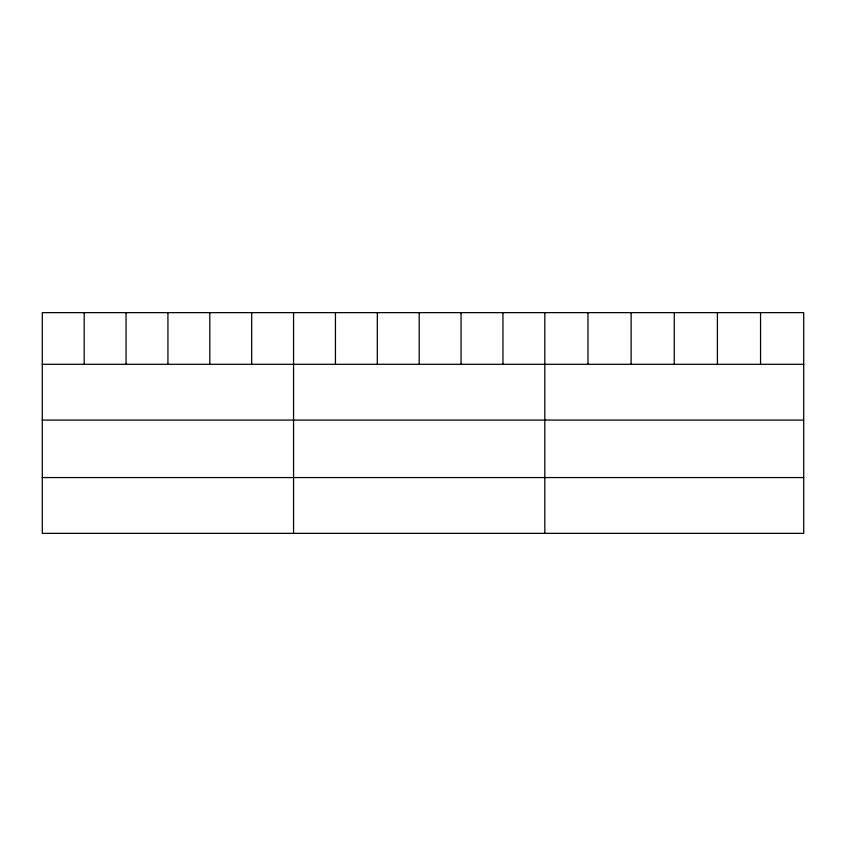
<?xml version="1.0" encoding="UTF-8"?>
<svg xmlns="http://www.w3.org/2000/svg" width="846" height="846" viewBox="0 0 846 846"><rect width="100%" height="100%" fill="white"/><g stroke="black" fill="none" stroke-linecap="round" stroke-linejoin="round"><path stroke-width="1.27" d="M803.7 364.298L803.7 533.361L42.3 533.361L42.3 312.639L803.7 312.639L803.7 364.298L42.3 364.298M42.3 420.081L803.7 420.081M42.3 477.567L803.7 477.567M760.554 312.639L760.554 364.298M717.408 312.639L717.408 364.298M674.262 312.639L674.262 364.298M631.116 312.639L631.116 364.298M587.97 312.639L587.97 364.298M544.824 312.639L544.824 533.361M502.947 312.639L502.947 364.298M461.07 312.639L461.07 364.298M419.193 312.639L419.193 364.298M377.316 312.639L377.316 364.298M335.439 312.639L335.439 364.298M293.562 312.639L293.562 533.361M251.685 312.639L251.685 364.298M209.808 312.639L209.808 364.298M167.931 312.639L167.931 364.298M126.054 312.639L126.054 364.298M84.177 312.639L84.177 364.298"/></g></svg>
